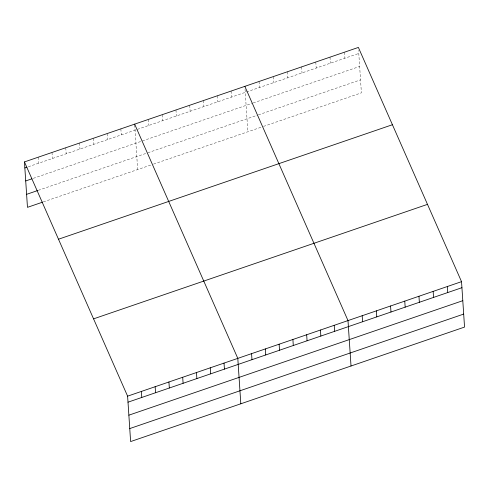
<?xml version="1.0" encoding="UTF-8"?>
<svg xmlns="http://www.w3.org/2000/svg" width="489" height="489" viewBox="0 0 489 489"><rect width="100%" height="100%" fill="white"/><g stroke="black" fill="none" stroke-linecap="round" stroke-linejoin="round"><path stroke-width="0.37" stroke-dasharray="2.44 1.83" d="M28.295 166.767L358.779 53.454M33.289 178.351L252.495 103.191M253.204 102.947L359.647 66.455M38.313 190.325L147.134 153.014M147.819 152.782L257.642 115.123M258.351 114.878L360.534 79.848M43.307 201.908L151.437 164.836M153.503 164.127L262.055 126.908M263.473 126.419L361.395 92.843L358.584 50.44M344.189 52.292L344.592 58.319M329.996 57.158L330.399 63.185M315.802 62.024L316.206 68.05M301.615 66.889L302.013 72.916M287.422 71.755L287.819 77.782M273.229 76.62L273.626 82.647M259.036 81.486L259.439 87.519M245.044 89.371L247.862 131.773M231.071 91.076L231.468 97.103M217.293 95.801L217.697 101.828M203.522 100.526L203.919 106.553M189.744 105.245L190.148 111.272M175.973 109.97L176.37 115.997M162.195 114.695L162.599 120.722M148.424 119.414L148.821 125.441M134.695 124.891L137.666 169.555M120.875 128.864L121.272 134.891M107.097 133.583L107.501 139.609M93.326 138.308L93.723 144.334M79.548 143.032L79.951 149.059M65.777 147.751L66.174 153.778M51.999 152.476L52.402 158.503M38.228 157.201L38.625 163.228"/><path stroke-width="0.73" d="M24.45 161.92L358.382 47.427L461.53 281.658L464.55 327.08L130.618 441.573L127.605 396.157L24.45 161.92L27.47 207.342L42.616 202.146M24.847 167.947L26.919 167.238M25.715 180.948L31.913 178.821M26.602 194.341L37.622 190.563M58.491 239.219L392.422 124.726M93.564 318.859L427.496 204.365M127.605 396.157L461.53 281.658M128.002 402.184L461.934 287.685M128.864 415.179L462.796 300.686M129.756 428.572L463.688 314.079M244.842 86.357L347.997 320.588L351.016 366.004M134.646 124.139L237.801 358.37L240.814 403.792M447.343 286.523L447.741 292.55M433.15 291.395L433.547 297.422M418.957 296.261L419.36 302.288M404.764 301.126L405.167 307.153M390.57 305.992L390.974 312.019M376.383 310.857L376.781 316.884M362.19 315.723L362.587 321.75M334.219 325.313L334.623 331.34M320.448 330.032L320.845 336.059M306.67 334.757L307.074 340.784M292.899 339.482L293.296 345.509M279.121 344.201L279.525 350.228M265.35 348.926L265.747 354.953M251.572 353.651L251.976 359.678M224.023 363.095L224.427 369.122M210.252 367.82L210.649 373.847M196.474 372.539L196.878 378.565M182.703 377.264L183.1 383.29M168.925 381.988L169.328 388.015M155.154 386.707L155.551 392.734M141.376 391.432L141.779 397.459"/></g></svg>
